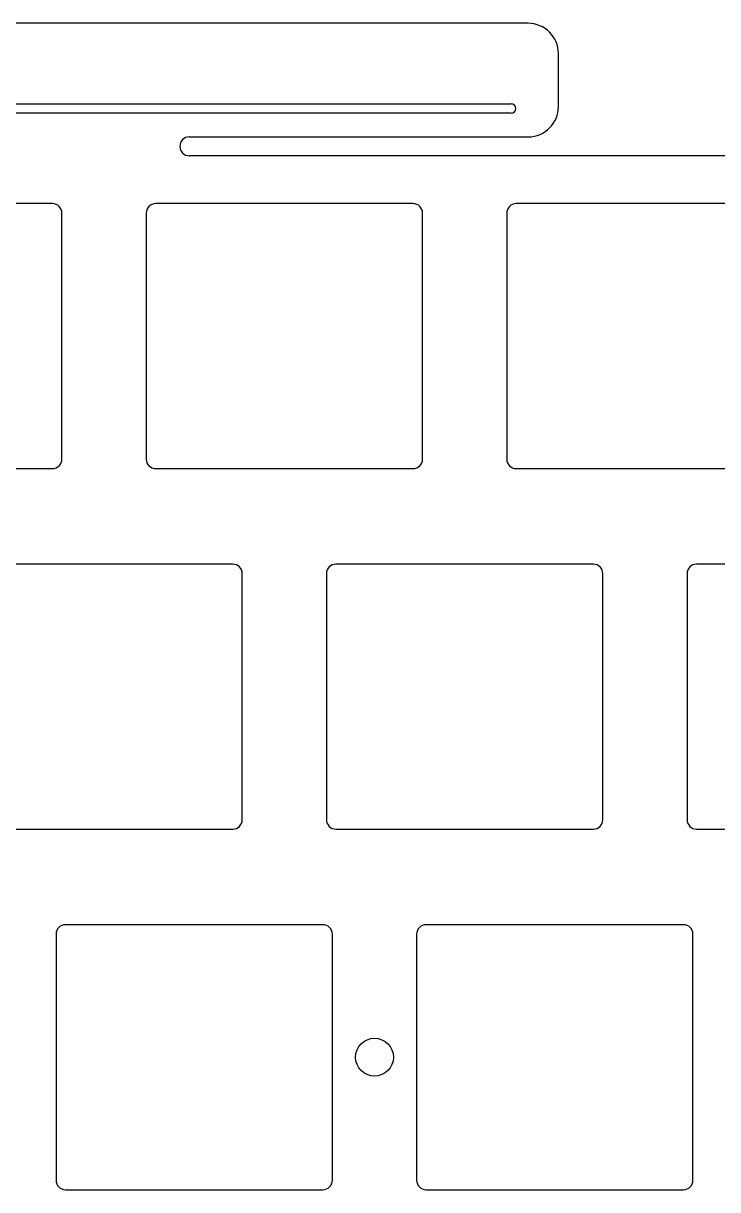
# Model space of a CAD drawing. Header units: millimetres. Extents: x -10 to 276, y -93 to 17.
# Drawn here: x 100.5 to 137.2, y -45.1 to 16.5 of the extents above; entities that cross this region are included whole.
import ezdxf

# ---------------------------------------------------------------- set-up
doc = ezdxf.new("R2010")
doc.units = ezdxf.units.MM
doc.layers.add('BLACK', color=7, linetype='CONTINUOUS')

msp = doc.modelspace()

# ---------------------------------------------------------------- linework, layer by layer
at = {"layer": 'BLACK', "linetype": 'Continuous'}
for p, q in [((127.1799, 16.525), (80.379918, 16.525)), ((128.779918, 12.125), (128.779918, 14.925)), ((81.2799, 12.275), (126.2799, 12.275)), ((126.2799, 11.775), (81.2799, 11.775)), ((109.2799, 10.525), (127.187275, 10.525)), ((157.4201, 9.525), (109.2799, 9.525)), ((102.05, 7), (88.45, 7)), ((121.1, 7), (107.5, 7)), ((140.15, 7), (126.55, 7)), ((102.55, -6.5), (102.55, 6.5)), ((107, 6.5), (107, -6.5)), ((121.6, -6.5), (121.6, 6.5)), ((126.05, 6.5), (126.05, -6.5)), ((88.45, -7), (102.05, -7)), ((107.5, -7), (121.1, -7)), ((126.55, -7), (140.15, -7)), ((111.575, -12.05), (97.975, -12.05)), ((130.625, -12.05), (117.025, -12.05)), ((149.675, -12.05), (136.075, -12.05)), ((112.075, -25.55), (112.075, -12.55)), ((116.525, -12.55), (116.525, -25.55)), ((131.125, -25.55), (131.125, -12.55)), ((135.575, -12.55), (135.575, -25.55)), ((97.975, -26.05), (111.575, -26.05)), ((117.025, -26.05), (130.625, -26.05)), ((136.075, -26.05), (149.675, -26.05)), ((116.3375, -31.1), (102.7375, -31.1)), ((135.3875, -31.1), (121.7875, -31.1)), ((102.2375, -31.6), (102.2375, -44.6)), ((116.8375, -44.6), (116.8375, -31.6)), ((121.2875, -31.6), (121.2875, -44.6)), ((135.8875, -44.6), (135.8875, -31.6)), ((102.7375, -45.1), (116.3375, -45.1)), ((121.7875, -45.1), (135.3875, -45.1))]:
    msp.add_line(p, q, dxfattribs=at)
at = {"layer": 'BLACK'}
msp.add_circle((119.0625, -38.1), 1, dxfattribs=at)
for centre, radius, start, end in [((127.1799, 14.925), 1.6, 0, 90), ((126.2799, 12.025), 0.25, 270, 90), ((127.1799, 12.125), 1.600018, 270.26409586, 0), ((109.2799, 10.025), 0.5, 90, 270), ((102.05, 6.5), 0.5, 0, 90), ((107.5, 6.5), 0.5, 90, 180), ((121.1, 6.5), 0.5, 0, 90), ((126.55, 6.5), 0.5, 90, 180), ((102.05, -6.5), 0.5, 270, 0), ((107.5, -6.5), 0.5, 180, 270), ((121.1, -6.5), 0.5, 270, 0), ((126.55, -6.5), 0.5, 180, 270), ((111.575, -12.55), 0.5, 0, 90), ((117.025, -12.55), 0.5, 90, 180), ((130.625, -12.55), 0.5, 0, 90), ((136.075, -12.55), 0.5, 90, 180), ((111.575, -25.55), 0.5, 270, 0), ((117.025, -25.55), 0.5, 180, 270), ((130.625, -25.55), 0.5, 270, 0), ((136.075, -25.55), 0.5, 180, 270), ((102.7375, -31.6), 0.5, 90, 180), ((116.3375, -31.6), 0.5, 0, 90), ((121.7875, -31.6), 0.5, 90, 180), ((135.3875, -31.6), 0.5, 0, 90), ((102.7375, -44.6), 0.5, 180, 270), ((116.3375, -44.6), 0.5, 270, 0), ((121.7875, -44.6), 0.5, 180, 270), ((135.3875, -44.6), 0.5, 270, 0)]:
    msp.add_arc(centre, radius, start, end, dxfattribs=at)

doc.saveas('drawing.dxf')
